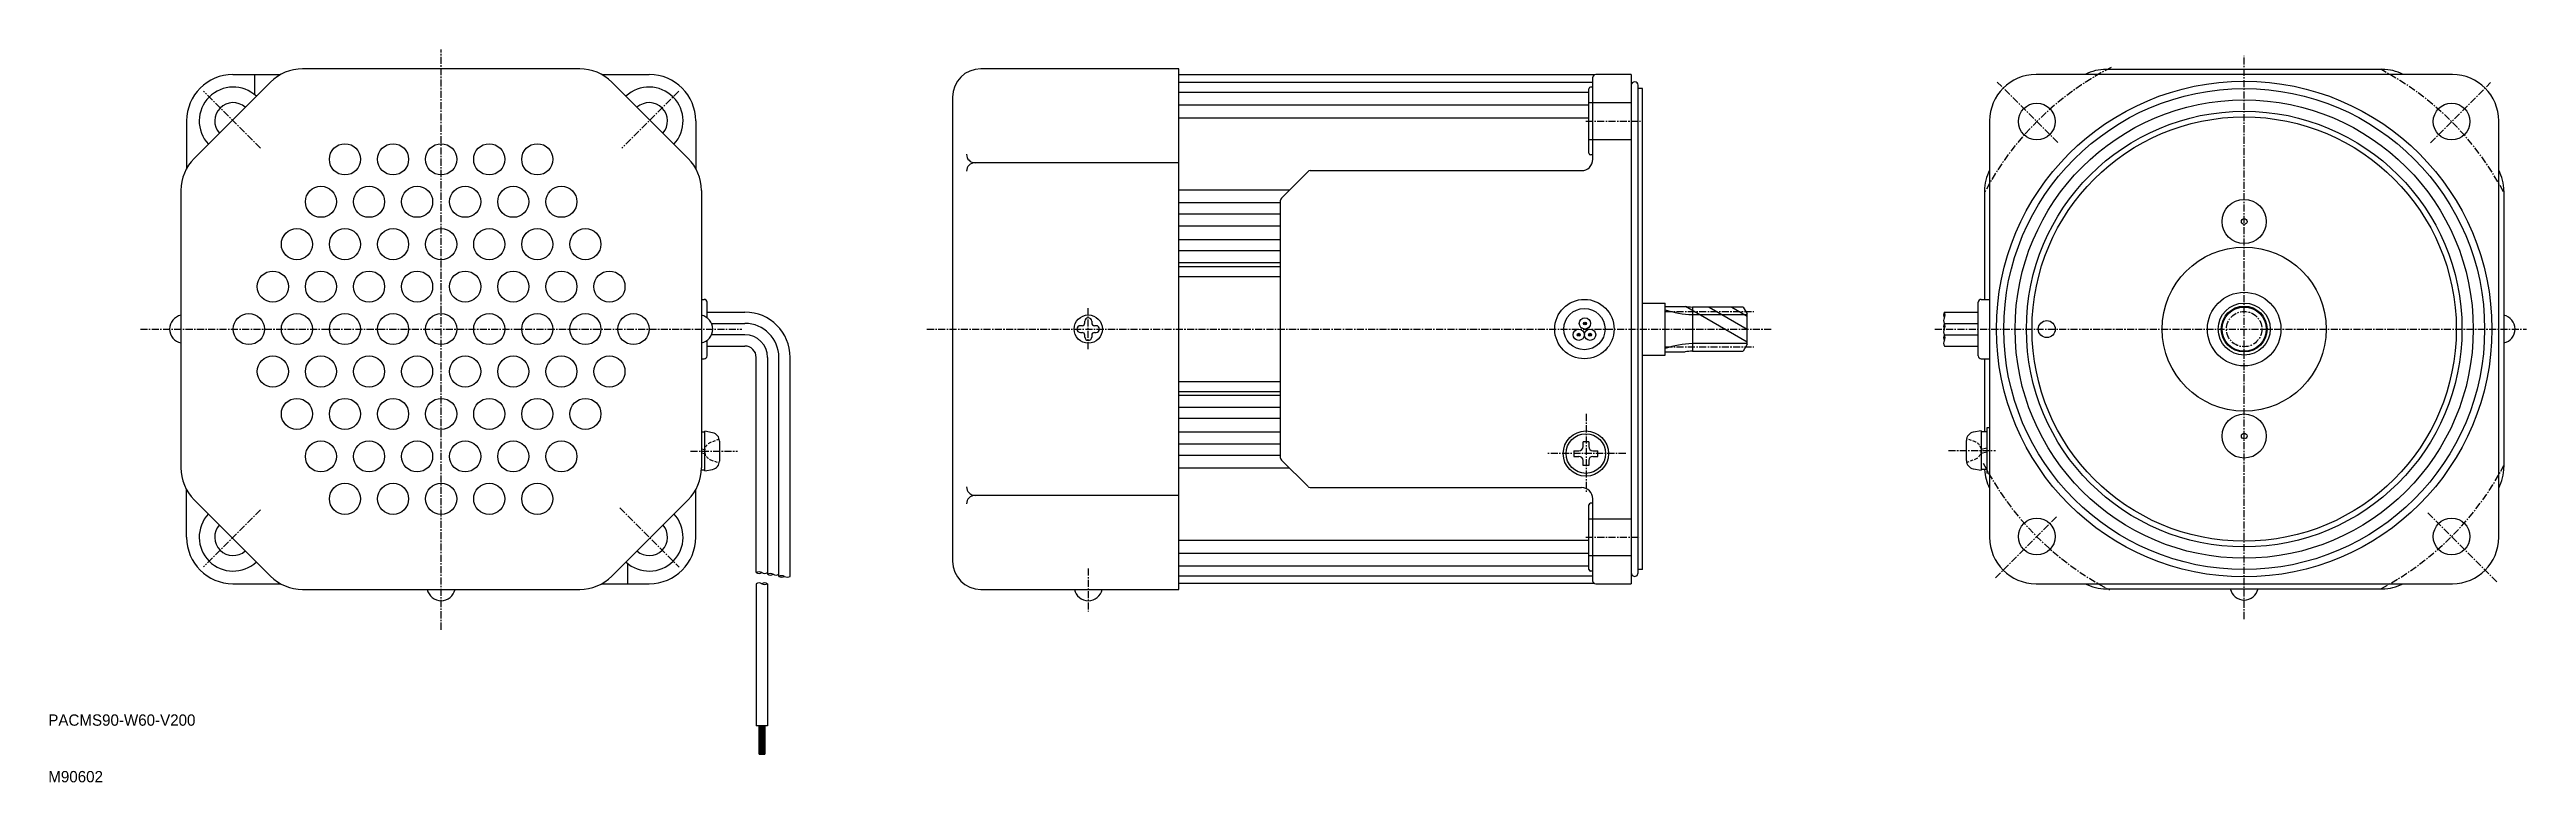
# Model space of a CAD drawing. Extents: x -267 to 171, y -47 to 83.
import ezdxf

# ---------------------------------------------------------------- set-up
doc = ezdxf.new("R2010")
doc.units = 0
doc.linetypes.add('CENTER', pattern=[2, 1.25, -0.25, 0.25, -0.25])
doc.linetypes.add('DASHED', pattern=[0.75, 0.5, -0.25])
doc.layers.get('0').update_dxf_attribs({"linetype": 'CONTINUOUS'})
doc.layers.add('CENTER', color=1, linetype='CENTER')

msp = doc.modelspace()

# ---------------------------------------------------------------- linework, layer by layer
at = {"color": 7, "linetype": 'CONTINUOUS'}
for p, q in [((-173.25, 79.54), (-222.27, 79.54)), ((-67.36, 79.54), (-102.36, 79.54)), ((-67.36, -12.46), (-67.36, 79.54)), ((145.39, 79.44), (96.57, 79.44)), ((-227.92, 77.2), (-241.42, 63.71)), ((-234.56, 78.54), (-226.14, 78.54)), ((-230.76, 78.54), (-230.76, 74.96)), ((-169.38, 78.54), (-160.96, 78.54)), ((-154.1, 63.71), (-167.59, 77.2)), ((-107.36, 74.54), (-107.36, -7.46)), ((-67.36, 78.52), (6.2, 78.52)), ((-67.36, 77.18), (5.84, 77.18)), ((5.14, 75.38), (-67.36, 75.38)), ((5.14, 73.56), (5.14, 76.01)), ((5.84, 76.31), (5.44, 76.31)), ((5.84, 63.54), (5.84, 78.04)), ((12.64, 78.54), (6.34, 78.54)), ((12.64, 78.54), (12.64, -11.46)), ((13.84, -9.56), (13.84, 76.64)), ((14.64, 76.04), (13.84, 76.04)), ((14.64, -8.96), (14.64, 76.04)), ((157.78, 78.54), (84.18, 78.54)), ((-242.76, 70.34), (-242.76, 61.92)), ((-152.76, 70.34), (-152.76, 61.92)), ((5.14, 73.12), (-67.36, 73.12)), ((-67.36, 70.9), (5.14, 70.9)), ((5.14, 73.56), (12.64, 73.56)), ((5.14, 67.06), (5.14, 73.56)), ((75.98, 70.34), (75.98, -3.26)), ((165.98, -3.26), (165.98, 70.34)), ((5.14, 64.61), (5.14, 67.06)), ((5.14, 67.06), (12.64, 67.06)), ((-67.36, 62.93), (-103.38, 62.93)), ((-44.51, 61.4), (-49.22, 56.69)), ((-44.16, 61.54), (3.84, 61.54)), ((5.84, 64.31), (5.44, 64.31)), ((-243.76, 58.05), (-243.76, 9.03)), ((-151.76, 58.05), (-151.76, 9.03)), ((-67.36, 58.12), (-47.78, 58.12)), ((75.08, 57.95), (75.08, 38.79)), ((166.88, 57.95), (166.88, 9.13)), ((-49.36, 55.85), (-67.36, 55.85)), ((-49.36, 53.83), (-67.36, 53.83)), ((-49.36, 10.75), (-49.36, 56.33)), ((-49.36, 51.71), (-67.36, 51.71)), ((-49.36, 49.31), (-67.36, 49.31)), ((-49.36, 47.36), (-67.36, 47.36)), ((-67.36, 45.29), (-49.36, 45.29)), ((-67.36, 44.62), (-49.36, 44.62)), ((-67.36, 42.86), (-49.36, 42.86)), ((-151.76, 38.79), (-151.26, 38.79)), ((-150.76, 35.54), (-150.76, 38.29)), ((-150.76, 36.54), (-144.06, 36.54)), ((14.64, 38.14), (18.64, 38.14)), ((18.64, 28.94), (18.64, 38.14)), ((18.64, 37.54), (22.16, 37.54)), ((32.44, 37.44), (23.44, 37.44)), ((23.44, 37.44), (23.44, 29.64)), ((32.44, 37.44), (33.14, 36.23)), ((33.14, 30.86), (33.14, 36.23)), ((67.98, 36.54), (73.98, 36.54)), ((73.98, 28.79), (73.98, 38.29)), ((74.48, 38.79), (75.98, 38.79)), ((-150.76, 28.79), (-150.76, 31.54)), ((-149.97, 34.54), (-144.06, 34.54)), ((-144.06, 32.54), (-149.97, 32.54)), ((-84.46, 34.14), (-84.76, 34.14)), ((-84.76, 32.94), (-84.46, 32.94)), ((-83.96, 34.64), (-83.96, 34.94)), ((-83.96, 32.14), (-83.96, 32.44)), ((-82.76, 34.94), (-82.76, 34.64)), ((-82.76, 32.44), (-82.76, 32.14)), ((-81.96, 34.14), (-82.26, 34.14)), ((-82.26, 32.94), (-81.96, 32.94)), ((33.14, 30.86), (32.44, 29.64)), ((67.98, 34.54), (73.98, 34.54)), ((67.98, 32.54), (73.98, 32.54)), ((-151.76, 28.29), (-151.26, 28.29)), ((-150.76, 30.54), (-144.06, 30.54)), ((-142.06, -9.49), (-142.06, 28.54)), ((-140.06, 28.54), (-140.06, -9.79)), ((-138.06, -10.17), (-138.06, 28.54)), ((-136.06, -10.17), (-136.06, 28.54)), ((14.64, 28.94), (18.64, 28.94)), ((18.64, 29.54), (22.16, 29.54)), ((23.44, 29.64), (32.44, 29.64)), ((67.98, 30.54), (73.98, 30.54)), ((74.48, 28.29), (75.98, 28.29)), ((75.08, 28.29), (75.08, 15.46)), ((-49.36, 24.22), (-67.36, 24.22)), ((-49.36, 22.46), (-67.36, 22.46)), ((-49.36, 21.79), (-67.36, 21.79)), ((-67.36, 19.72), (-49.36, 19.72)), ((-67.36, 17.77), (-49.36, 17.77)), ((-151.76, 15.36), (-151.16, 15.36)), ((-151.16, 8.48), (-151.16, 15.48)), ((-149.78, 15.21), (-151.16, 15.48)), ((-148.56, 13.74), (-148.56, 10.22)), ((-67.36, 15.38), (-49.36, 15.38)), ((-67.36, 13.25), (-49.36, 13.25)), ((4.1, 12.79), (4.1, 13.64)), ((5.1, 13.64), (4.1, 13.64)), ((5.1, 13.64), (5.1, 12.79)), ((71.88, 10.32), (71.88, 13.84)), ((74.48, 15.58), (73.1, 15.31)), ((74.48, 15.58), (74.48, 8.58)), ((74.48, 15.46), (75.48, 15.46)), ((75.98, 16.08), (75.48, 16.08)), ((75.48, 16.08), (75.48, 8.08)), ((75.48, 15.4), (75.48, 11.62)), ((-151.76, 12.35), (-151.16, 12.24)), ((-151.76, 11.64), (-151.16, 11.53)), ((-67.36, 11.23), (-49.36, 11.23)), ((-47.78, 8.96), (-67.36, 8.96)), ((-49.22, 10.4), (-44.51, 5.69)), ((2.5, 12.04), (2.5, 11.04)), ((2.5, 12.04), (3.35, 12.04)), ((2.5, 11.04), (3.35, 11.04)), ((4.1, 9.44), (4.1, 10.29)), ((5.1, 9.44), (4.1, 9.44)), ((5.1, 10.29), (5.1, 9.44)), ((5.85, 12.04), (6.7, 12.04)), ((5.85, 11.04), (6.7, 11.04)), ((6.7, 11.04), (6.7, 12.04)), ((73.1, 8.85), (74.48, 8.58)), ((74.48, 12.34), (75.48, 12.53)), ((74.48, 11.63), (75.48, 11.82)), ((-242.76, -3.26), (-242.76, 5.16)), ((-152.76, -3.26), (-152.76, 5.16)), ((-151.16, 8.61), (-151.77, 8.61)), ((-151.16, 8.48), (-149.78, 8.75)), ((-44.16, 5.54), (3.84, 5.54)), ((75.48, 8.71), (74.48, 8.71)), ((75.98, 8.08), (75.48, 8.08)), ((-241.42, 3.38), (-227.92, -10.12)), ((-167.59, -10.12), (-154.1, 3.38)), ((-67.36, 4.15), (-103.38, 4.15)), ((5.14, 0.02), (5.14, 2.47)), ((5.14, 0.02), (12.64, 0.02)), ((5.14, -6.48), (5.14, 0.02)), ((5.84, 2.77), (5.44, 2.77)), ((5.84, -11.06), (5.84, 3.54)), ((5.14, -3.82), (-67.36, -3.82)), ((-164.76, -11.46), (-164.76, -7.87)), ((-67.36, -6.04), (5.14, -6.04)), ((-67.36, -8.29), (5.14, -8.29)), ((5.14, -8.93), (5.14, -6.48)), ((5.14, -6.48), (12.64, -6.48)), ((-234.56, -11.46), (-226.14, -11.46)), ((-222.27, -12.46), (-173.25, -12.46)), ((-169.38, -11.46), (-160.96, -11.46)), ((-142.06, -11.47), (-142.06, -36.56)), ((-140.06, -11.47), (-140.06, -36.56)), ((-102.36, -12.46), (-67.36, -12.46)), ((5.84, -10.1), (-67.36, -10.1)), ((6.2, -11.44), (-67.36, -11.44)), ((5.84, -9.23), (5.44, -9.23)), ((6.34, -11.46), (12.64, -11.46)), ((14.64, -8.96), (13.84, -8.96)), ((84.18, -11.46), (157.78, -11.46)), ((96.57, -12.36), (145.39, -12.36)), ((-140.06, -36.56), (-142.06, -36.56)), ((-141.56, -41.56), (-141.56, -36.56)), ((-140.56, -36.56), (-140.56, -41.56)), ((-141.56, -41.56), (-140.56, -41.56)), ((-140.57, -41.56), (-140.56, -41.54))]:
    msp.add_line(p, q, dxfattribs=at)
at = {"color": 3, "linetype": 'CONTINUOUS'}
for p, q in [((33.14, 31.23), (22.22, 37.53)), ((23.44, 36.09), (33.14, 36.09)), ((26.39, 37.44), (33.14, 33.54)), ((30.39, 37.44), (33.14, 35.85)), ((33.14, 30.99), (23.44, 30.99)), ((-141.56, -36.6), (-141.51, -36.56)), ((-141.56, -36.75), (-141.37, -36.56)), ((-141.56, -36.89), (-141.23, -36.56)), ((-141.56, -37.03), (-141.09, -36.56)), ((-141.56, -37.17), (-140.95, -36.56)), ((-141.56, -37.31), (-140.81, -36.56)), ((-141.56, -37.45), (-140.67, -36.56)), ((-141.56, -37.59), (-140.56, -36.59)), ((-141.56, -37.74), (-140.56, -36.74)), ((-141.56, -37.88), (-140.56, -36.88)), ((-141.56, -38.02), (-140.56, -37.02)), ((-141.56, -38.16), (-140.56, -37.16)), ((-141.56, -38.3), (-140.56, -37.3)), ((-141.56, -38.44), (-140.56, -37.44)), ((-141.56, -38.58), (-140.56, -37.58)), ((-141.56, -38.73), (-140.56, -37.73)), ((-141.56, -38.87), (-140.56, -37.87)), ((-141.56, -39.01), (-140.56, -38.01)), ((-141.56, -39.15), (-140.56, -38.15)), ((-141.56, -39.29), (-140.56, -38.29)), ((-141.56, -39.43), (-140.56, -38.43)), ((-141.56, -39.57), (-140.56, -38.57)), ((-141.56, -39.72), (-140.56, -38.72)), ((-141.56, -39.86), (-140.56, -38.86)), ((-141.56, -40), (-140.56, -39)), ((-141.56, -40.14), (-140.56, -39.14)), ((-141.56, -40.28), (-140.56, -39.28)), ((-141.56, -40.42), (-140.56, -39.42)), ((-141.56, -40.56), (-140.56, -39.56)), ((-141.56, -40.71), (-140.56, -39.71)), ((-141.56, -40.85), (-140.56, -39.85)), ((-141.56, -40.99), (-140.56, -39.99)), ((-141.56, -41.13), (-140.56, -40.13)), ((-141.56, -41.27), (-140.56, -40.27)), ((-141.56, -41.41), (-140.56, -40.41)), ((-141.56, -41.55), (-140.56, -40.55)), ((-141.42, -41.56), (-140.56, -40.7)), ((-141.28, -41.56), (-140.56, -40.84)), ((-141.14, -41.56), (-140.56, -40.98)), ((-141, -41.56), (-140.56, -41.12)), ((-140.86, -41.56), (-140.56, -41.26)), ((-140.72, -41.56), (-140.56, -41.4))]:
    msp.add_line(p, q, dxfattribs=at)
at = {"color": 3, "linetype": 'DASHED'}
for p, q in [((-148.6, 14.08), (-150.12, 13.5)), ((73.45, 13.6), (71.92, 14.18)), ((-150.12, 10.46), (-148.6, 9.88)), ((71.92, 9.98), (73.45, 10.56))]:
    msp.add_line(p, q, dxfattribs=at)
at = {"color": 7, "linetype": 'CONTINUOUS'}
for centre, radius in [((120.98, 33.54), 43.8), ((120.98, 33.54), 42.5), ((120.98, 33.54), 40.5), ((84.31, 70.21), 3.25), ((120.98, 33.54), 38.5), ((120.98, 33.54), 37.5), ((157.65, 70.21), 3.25), ((-214.76, 63.54), 2.75), ((-206.26, 63.54), 2.75), ((-197.76, 63.54), 2.75), ((-189.26, 63.54), 2.75), ((-180.76, 63.54), 2.75), ((-219.01, 56.04), 2.75), ((-210.51, 56.04), 2.75), ((-202.01, 56.04), 2.75), ((-193.51, 56.04), 2.75), ((-185.01, 56.04), 2.75), ((-176.51, 56.04), 2.75), ((120.98, 52.54), 3.9), ((120.98, 52.54), 0.5), ((-223.26, 48.54), 2.75), ((-214.76, 48.54), 2.75), ((-206.26, 48.54), 2.75), ((-197.76, 48.54), 2.75), ((-189.26, 48.54), 2.75), ((-180.76, 48.54), 2.75), ((-172.26, 48.54), 2.75), ((-227.51, 41.04), 2.75), ((-219.01, 41.04), 2.75), ((-210.51, 41.04), 2.75), ((-202.01, 41.04), 2.75), ((-193.51, 41.04), 2.75), ((-185.01, 41.04), 2.75), ((-176.51, 41.04), 2.75), ((-168.01, 41.04), 2.75), ((120.98, 33.54), 14.5), ((120.98, 33.54), 6.5), ((-231.76, 33.54), 2.75), ((-223.26, 33.54), 2.75), ((-214.76, 33.54), 2.75), ((-206.26, 33.54), 2.75), ((-197.76, 33.54), 2.75), ((-189.26, 33.54), 2.75), ((-180.76, 33.54), 2.75), ((-172.26, 33.54), 2.75), ((-163.76, 33.54), 2.75), ((-83.36, 33.54), 2.5), ((4.34, 33.54), 5.25), ((4.34, 33.54), 3.65), ((4.44, 34.54), 1), ((86.08, 33.54), 1.5), ((120.98, 33.54), 4.6), ((120.98, 33.54), 4.05), ((120.98, 33.54), 3.9), ((3.34, 32.54), 1), ((3.34, 32.54), 0.25), ((3.34, 32.54), 0.2), ((3.34, 32.54), 0.15), ((3.34, 32.54), 0.1), ((4.44, 34.54), 0.25), ((4.44, 34.54), 0.2), ((4.44, 34.54), 0.15), ((4.44, 34.54), 0.1), ((5.34, 32.54), 1), ((5.34, 32.54), 0.25), ((5.34, 32.54), 0.2), ((5.34, 32.54), 0.15), ((5.34, 32.54), 0.1), ((-227.51, 26.04), 2.75), ((-219.01, 26.04), 2.75), ((-210.51, 26.04), 2.75), ((-202.01, 26.04), 2.75), ((-193.51, 26.04), 2.75), ((-185.01, 26.04), 2.75), ((-176.51, 26.04), 2.75), ((-168.01, 26.04), 2.75), ((-223.26, 18.54), 2.75), ((-214.76, 18.54), 2.75), ((-206.26, 18.54), 2.75), ((-197.76, 18.54), 2.75), ((-189.26, 18.54), 2.75), ((-180.76, 18.54), 2.75), ((-172.26, 18.54), 2.75), ((120.98, 14.64), 3.9), ((-219.01, 11.04), 2.75), ((-210.51, 11.04), 2.75), ((-202.01, 11.04), 2.75), ((-193.51, 11.04), 2.75), ((-185.01, 11.04), 2.75), ((-176.51, 11.04), 2.75), ((4.6, 11.54), 4), ((4.6, 11.54), 3.5), ((120.98, 14.64), 0.5), ((-214.76, 3.54), 2.75), ((-206.26, 3.54), 2.75), ((-197.76, 3.54), 2.75), ((-189.26, 3.54), 2.75), ((-180.76, 3.54), 2.75), ((84.31, -3.13), 3.25), ((157.65, -3.13), 3.25)]:
    msp.add_circle(centre, radius, dxfattribs=at)
for centre, radius, start, end in [((-222.27, 71.54), 8, 90, 135), ((-173.25, 71.54), 8, 45, 90), ((-102.36, 74.54), 5, 89.9989, 179.9989), ((96.57, 71.44), 8, 90, 117.4392), ((145.39, 71.44), 8, 62.5608, 90), ((-234.56, 70.34), 8.2, 90, 180), ((-234.53, 70.31), 6, 46.911, 223.089), ((-160.99, 70.31), 6, 316.911, 133.089), ((-160.96, 70.34), 8.2, 0, 90), ((5.44, 76.01), 0.3, 90, 180), ((6.34, 78.04), 0.5, 90, 180), ((13.24, 76.64), 0.6, 0, 180), ((84.18, 70.34), 8.2, 90, 180), ((157.78, 70.34), 8.2, 0, 90), ((-234.53, 70.31), 3.25, 48.5295, 221.4705), ((-160.99, 70.31), 3.25, 318.5295, 131.4705), ((-235.76, 58.05), 8, 135, 180), ((-159.76, 58.05), 8, 0, 45), ((-103.38, 64.43), 1.5, 180, 270), ((-103.38, 61.43), 1.5, 90, 180), ((-44.16, 61.04), 0.5, 90, 135), ((3.84, 63.54), 2, 270, 0), ((5.44, 64.61), 0.3, 180, 270), ((83.08, 57.95), 8, 152.5607, 180), ((158.88, 57.95), 8, 0, 27.439), ((-48.86, 56.33), 0.5, 135, 180), ((-243.26, 33.54), 2.5, 101.5374, 258.4631), ((-152.26, 33.54), 2.5, 281.5369, 78.4626), ((-151.26, 38.29), 0.5, 0, 90), ((-144.06, 28.54), 8, 0, 90), ((-83.36, 34.94), 0.6, 0, 180), ((24.23, 55.26), 17.84, 263.3489, 267.4587), ((68.85, 36.04), 1, 150, 210), ((68.85, 35.04), 1, 150, 210), ((67.12, 36.04), 1, 330, 30), ((74.48, 38.29), 0.5, 90, 180), ((166.38, 33.54), 2.5, 281.5369, 78.4631), ((-144.06, 28.54), 6, 0, 90), ((-144.06, 28.54), 4, 0, 90), ((-84.76, 33.54), 0.6, 90, 270), ((-84.46, 34.64), 0.5, 270, 0), ((-84.46, 32.44), 0.5, 0, 90), ((-83.36, 32.14), 0.6, 180, 0), ((-82.26, 34.64), 0.5, 180, 270), ((-82.26, 32.44), 0.5, 90, 180), ((-81.96, 33.54), 0.6, 270, 90), ((68.85, 34.04), 1, 150, 210), ((68.85, 33.04), 1, 150, 210), ((68.85, 32.04), 1, 150, 210), ((68.85, 31.04), 1, 150, 210), ((67.12, 34.04), 1, 330, 30), ((67.12, 32.04), 1, 330, 30), ((-151.26, 28.79), 0.5, 270, 0), ((-144.06, 28.54), 2, 0, 90), ((24.23, 11.82), 17.84, 92.5413, 96.6511), ((74.48, 28.79), 0.5, 180, 270), ((-150.06, 13.74), 1.5, 0, 79.1137), ((73.38, 13.84), 1.5, 100.8863, 180), ((-235.76, 9.03), 8, 180, 225), ((-159.76, 9.03), 8, 315, 0), ((-150.06, 10.22), 1.5, 280.8867, 0), ((-48.86, 10.75), 0.5, 180, 225), ((3.35, 12.79), 0.75, 270, 0), ((3.35, 10.29), 0.75, 0, 90), ((5.85, 12.79), 0.75, 180, 270), ((5.85, 10.29), 0.75, 90, 180), ((73.38, 10.32), 1.5, 180, 259.1133), ((158.88, 9.13), 8, 332.561, 0), ((-103.38, 5.65), 1.5, 180, 270), ((-44.16, 6.04), 0.5, 225, 270), ((3.84, 3.54), 2, 0, 90), ((83.08, 9.13), 8, 183.0689, 207.4393), ((-234.53, -3.23), 6, 136.911, 313.089), ((-160.99, -3.23), 6, 226.911, 43.089), ((-103.38, 2.65), 1.5, 90, 180), ((5.44, 2.47), 0.3, 90, 180), ((-234.56, -3.26), 8.2, 180, 270), ((-234.53, -3.23), 3.25, 138.5295, 311.4705), ((-160.99, -3.23), 3.25, 228.5295, 41.4705), ((-160.96, -3.26), 8.2, 270, 0), ((84.18, -3.26), 8.2, 180, 270), ((157.78, -3.26), 8.2, 270, 0), ((-102.36, -7.46), 5, 180, 270), ((-222.27, -4.46), 8, 225, 270), ((-197.76, -11.96), 2.5, 191.5369, 348.4631), ((-173.25, -4.46), 8, 270, 315), ((-141.56, -10.36), 1, 60.0042, 120.0057), ((-141.56, -8.63), 1, 239.9993, 300.0007), ((-141.56, -12.33), 1, 59.9993, 120.0007), ((-140.56, -8.63), 1, 239.9993, 300.0007), ((-140.56, -12.33), 1, 59.9993, 120.0007), ((-140.56, -10.6), 1, 239.9993, 300.0007), ((-139.56, -10.66), 1, 59.9993, 120.0057), ((-139.56, -8.93), 1, 239.9993, 300.0007), ((-138.56, -8.93), 1, 239.9993, 300.0007), ((-137.56, -11.04), 1, 59.9993, 120.0007), ((-137.56, -9.3), 1, 239.9993, 300.0007), ((-136.56, -9.3), 1, 239.9993, 300.0007), ((-83.36, -11.96), 2.5, 191.5369, 348.4631), ((5.44, -8.93), 0.3, 180, 270), ((6.26, -11.04), 0.423, 182.1794, 280.501), ((13.24, -9.56), 0.6, 179.9905, 0), ((96.57, -4.36), 8, 242.5608, 270), ((120.98, -11.86), 2.5, 191.5369, 348.4631), ((145.39, -4.36), 8, 270, 297.4392)]:
    msp.add_arc(centre, radius, start, end, dxfattribs=at)
at = {"color": 3, "linetype": 'CONTINUOUS'}
for centre, start, end in [((24.23, 53.91), 251.7329, 267.4587), ((24.23, 13.17), 92.5413, 108.2671)]:
    msp.add_arc(centre, 17.84, start, end, dxfattribs=at)
at = {"color": 3, "linetype": 'DASHED'}
for centre, start, end in [((-149.55, 11.98), 110.8396, 249.1588), ((72.87, 12.08), 290.8412, 69.1604)]:
    msp.add_arc(centre, 1.63, start, end, dxfattribs=at)
at = {"layer": 'CENTER', "color": 1, "linetype": 'CENTER'}
for p, q in [((-197.76, -19.59), (-197.76, 82.94)), ((120.98, -17.7), (120.98, 81.81)), ((-229.71, 65.5), (-239.78, 75.56)), ((-155.74, 75.56), (-165.81, 65.5)), ((88.01, 66.51), (77.34, 77.18)), ((153.89, 66.45), (164.55, 77.11)), ((4.61, 70.31), (14.27, 70.31)), ((-83.36, 29.99), (-83.36, 37.22)), ((18.64, 36.66), (34.27, 36.66)), ((-250.93, 33.54), (-144.59, 33.54)), ((-111.88, 33.54), (37.34, 33.54)), ((66.28, 33.54), (170.88, 33.54)), ((18.64, 30.42), (34.27, 30.42)), ((4.64, 18.54), (4.64, 4.54)), ((-153.67, 11.98), (-145.38, 11.98)), ((11.64, 11.54), (-2.36, 11.54)), ((68.7, 12.08), (76.99, 12.08)), ((-229.71, 1.59), (-239.78, -8.48)), ((-166.19, 1.97), (-155.71, -8.51)), ((87.81, 0.37), (76.87, -10.57)), ((165.65, -11.13), (153.37, 1.15)), ((4.62, -3.23), (14.15, -3.23)), ((-83.36, -8.78), (-83.36, -16.4))]:
    msp.add_line(p, q, dxfattribs=at)
msp.add_circle((120.98, 33.54), 3.12, dxfattribs=at)
for centre, start, end in [((121.08, 33.44), 117.0431, 152.29), ((120.88, 33.44), 27.9456, 62.2184), ((121.08, 33.64), 207.2141, 242.6598), ((120.88, 33.64), 297.942, 332.2346)]:
    msp.add_arc(centre, 52, start, end, dxfattribs=at)

# ---------------------------------------------------------------- texts
at = {"color": 7, "linetype": 'CONTINUOUS'}
for s, p in [('PACMS90-W60-V200', (-267.21, -36.56)), ('M90602', (-267.21, -46.56))]:
    msp.add_text(s, height=2, dxfattribs=at).set_placement(p)

doc.saveas('drawing.dxf')
